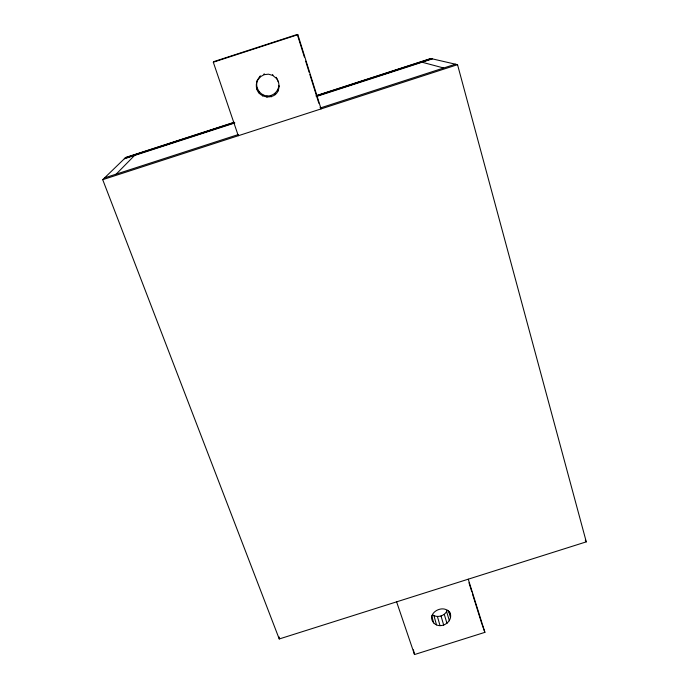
<?xml version="1.0" encoding="UTF-8"?>
<svg xmlns="http://www.w3.org/2000/svg" width="689" height="689" viewBox="0 0 689 689"><rect width="100%" height="100%" fill="white"/><g stroke="black" fill="none" stroke-linecap="round" stroke-linejoin="round"><path stroke-width="1.03" d="M266.953 97.33L266.962 95.96C259.228 95.22 254.362 86.297 257.72 79.347C249.022 100.646 284.238 104.056 278.287 81.199L278.485 82.292L276.134 77.28L277.856 80.415M257.548 80.415L260.253 76.867L264.102 74.67L264.154 73.706M262.69 96.064L262.767 94.729M259.185 93.248L259.331 91.956M260.253 76.867L260.373 75.859L258.246 78.649M256.98 89.277L257.152 88.054M256.394 84.773L256.592 83.627M266.962 95.96C272.982 96.382 278.322 91.585 278.83 85.625L279.036 86.797M432.563 614.769C437.308 618.369 445.421 615.863 447.204 610.144M450.253 614.347C445.929 602.246 425.113 612.538 433.691 622.925C441.072 630.504 455.024 620.832 449.331 611.35M116.174 174.136L134.536 155.473M316.122 95.702L430.797 58.513L457.539 64.68L586.287 541.855L279.243 638.97L102.713 179.674L125.691 157.462L234.217 122.263M238.282 135.733L213.306 62.208L214.27 61.459L297.295 34.45L297.855 34.7L321.074 108.905L320.118 107.346M213.306 62.208L297.855 34.7M125.372 157.772L233.778 122.616M316.621 95.745L431.168 58.599M124.864 158.263L234.32 122.763M316.165 96.227L431.762 58.737M124.313 158.789L234.854 122.943M316.682 96.408L432.399 58.884M104.53 177.908L238.549 134.476M320.385 107.949L455.42 64.189M102.713 179.674L457.539 64.68M396.606 601.85L414.511 654.55L484.892 632.347L468.253 579.191M264.102 74.67L268.512 74.179L272.792 75.463L276.298 78.313M422.081 62.225L443.664 67.996M585.262 540.185L586.287 541.855M481.947 624.079L484.892 632.347M297.295 34.45L304.366 57.041M305.658 61.149L309.189 72.44M309.835 74.49L318.835 103.238M468.968 582.765L471.819 591.86M472.447 593.875L481.62 623.166M448.384 610.575L450.546 617.602M446.636 611.72L449.4 620.798M444.276 614.338L446.997 623.442M441.038 616.018L443.707 625.147M437.412 616.509L440.03 625.646M433.949 615.733L436.507 624.871M431.727 615.837L433.691 622.925M413.4 649.796L414.511 654.55M277.676 89.889L277.874 91.137M275.023 93.351L275.161 94.66M272.689 74.481L272.792 75.463M271.259 95.478L271.337 96.83M279.209 636.998L279.243 638.97"/></g></svg>
